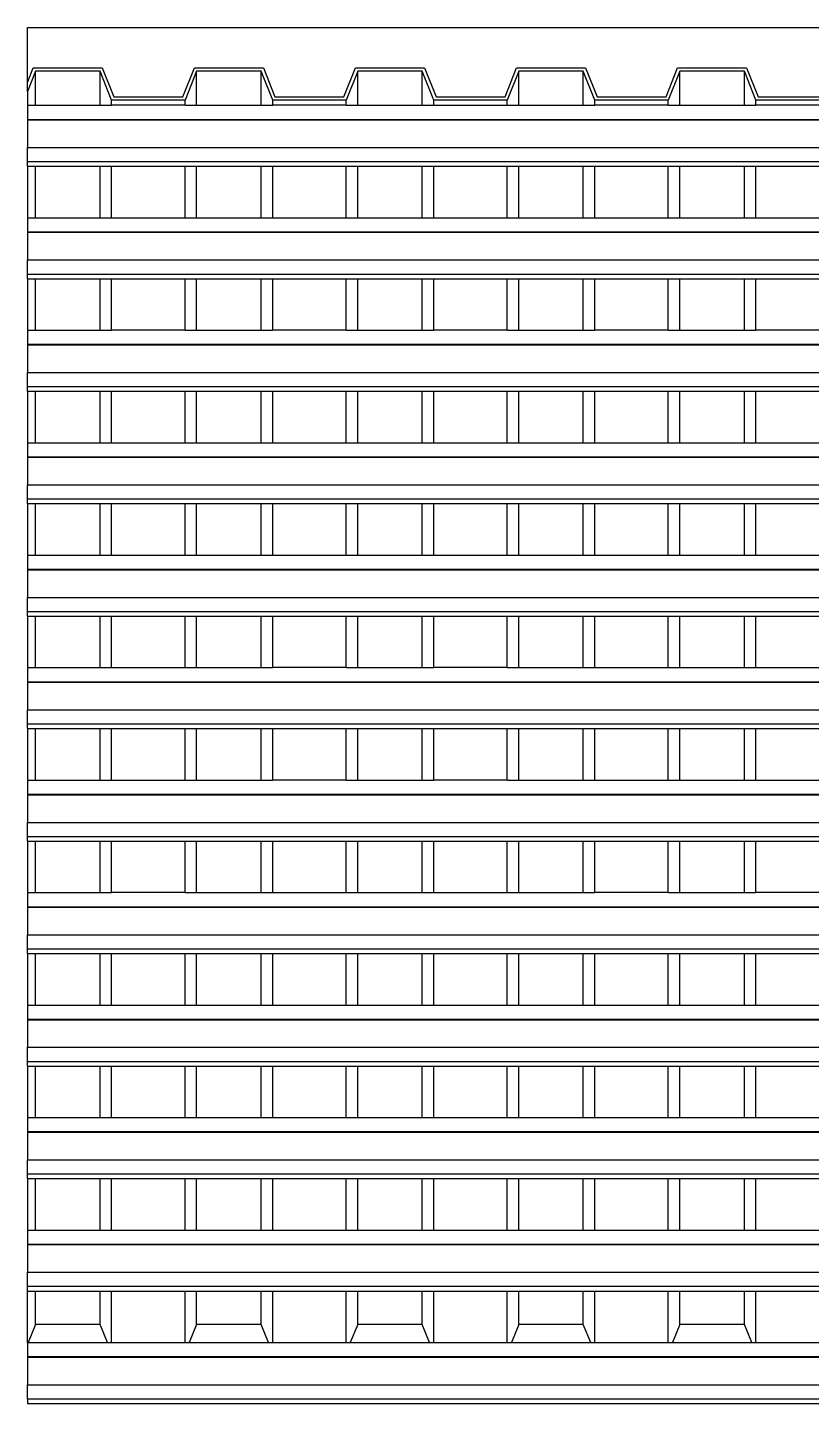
# Model space of a CAD drawing. Extents: x -34 to 34, y -12.8 to 11.9.
# Drawn here: x -29.482 to -28.107, y 9.51 to 11.923 of the extents above; entities that cross this region are included whole.
import ezdxf

# ---------------------------------------------------------------- set-up
doc = ezdxf.new("R2010")
doc.units = 0
doc.layers.get('0').update_dxf_attribs({"linetype": 'CONTINUOUS'})
doc.layers.add('SECTIONCUTEDGES', color=7, linetype='CONTINUOUS')

msp = doc.modelspace()

# ---------------------------------------------------------------- linework, layer by layer
for p, q in [((-29.4678, 11.7867), (-29.4678, 11.8463)), ((-29.3546, 11.7867), (-29.3546, 11.8463)), ((-29.1854, 11.7867), (-29.1854, 11.8463)), ((-29.0722, 11.7867), (-29.0722, 11.8463)), ((-28.903, 11.7867), (-28.903, 11.8463)), ((-28.7898, 11.7867), (-28.7898, 11.8463)), ((-28.6206, 11.7867), (-28.6206, 11.8463)), ((-28.5074, 11.7867), (-28.5074, 11.8463)), ((-28.3382, 11.7867), (-28.3382, 11.8463)), ((-28.225, 11.7867), (-28.225, 11.8463)), ((-29.4818, 11.8111), (-29.4818, 11.7867)), ((-29.4818, 11.7867), (-29.4678, 11.7867)), ((-29.4818, 11.7867), (-29.4818, 11.762)), ((-29.4678, 11.7867), (-29.3546, 11.7867)), ((-29.3546, 11.7867), (-29.3345, 11.7867)), ((-29.3345, 11.7867), (-29.3345, 11.7956)), ((-29.2056, 11.7867), (-29.3345, 11.7867)), ((-29.2056, 11.7867), (-29.2056, 11.7956)), ((-29.2056, 11.7867), (-29.1854, 11.7867)), ((-29.1854, 11.7867), (-29.0722, 11.7867)), ((-29.0722, 11.7867), (-29.052, 11.7867)), ((-29.052, 11.7867), (-29.052, 11.7956)), ((-28.9232, 11.7867), (-29.052, 11.7867)), ((-28.9232, 11.7867), (-28.9232, 11.7956)), ((-28.9232, 11.7867), (-28.903, 11.7867)), ((-28.903, 11.7867), (-28.7898, 11.7867)), ((-28.7898, 11.7867), (-28.7696, 11.7867)), ((-28.7696, 11.7867), (-28.7696, 11.7956)), ((-28.7696, 11.7867), (-28.6408, 11.7867)), ((-28.6408, 11.7867), (-28.6408, 11.7956)), ((-28.6408, 11.7867), (-28.6206, 11.7867)), ((-28.6206, 11.7867), (-28.5074, 11.7867)), ((-28.5074, 11.7867), (-28.4872, 11.7867)), ((-28.4872, 11.7867), (-28.4872, 11.7956)), ((-28.3584, 11.7867), (-28.4872, 11.7867)), ((-28.3584, 11.7867), (-28.3584, 11.7956)), ((-28.3584, 11.7867), (-28.3382, 11.7867)), ((-28.3382, 11.7867), (-28.225, 11.7867)), ((-28.225, 11.7867), (-28.2048, 11.7867)), ((-28.2048, 11.7867), (-28.2048, 11.7956)), ((-28.0759, 11.7867), (-28.2048, 11.7867)), ((-29.4818, 11.762), (-29.4818, 11.7612)), ((-29.4818, 11.762), (-11.7932, 11.762)), ((-29.4818, 11.7612), (-11.7932, 11.7612)), ((-29.4818, 11.7612), (-29.4818, 11.7127)), ((-29.4818, 11.688), (-29.4818, 11.7127)), ((-29.4818, 11.7127), (-11.7932, 11.7127)), ((-29.4818, 11.688), (-26.7872, 11.688)), ((-29.4818, 11.6798), (-29.4818, 11.688)), ((-29.4818, 11.6798), (-29.4678, 11.6798)), ((-29.4818, 11.6798), (-29.4818, 11.5894)), ((-29.4678, 11.5894), (-29.4678, 11.6798)), ((-29.4678, 11.6798), (-29.3546, 11.6798)), ((-29.3546, 11.5894), (-29.3546, 11.6798)), ((-29.3546, 11.6798), (-29.3345, 11.6798)), ((-29.3345, 11.5894), (-29.3345, 11.6798)), ((-29.3345, 11.6798), (-29.2056, 11.6798)), ((-29.2056, 11.5894), (-29.2056, 11.6798)), ((-29.2056, 11.6798), (-29.1854, 11.6798)), ((-29.1854, 11.5894), (-29.1854, 11.6798)), ((-29.1854, 11.6798), (-29.0722, 11.6798)), ((-29.0722, 11.5894), (-29.0722, 11.6798)), ((-29.0722, 11.6798), (-29.052, 11.6798)), ((-29.052, 11.5894), (-29.052, 11.6798)), ((-29.052, 11.6798), (-28.9232, 11.6798)), ((-28.9232, 11.5894), (-28.9232, 11.6798)), ((-28.9232, 11.6798), (-28.903, 11.6798)), ((-28.903, 11.5894), (-28.903, 11.6798)), ((-28.903, 11.6798), (-28.7898, 11.6798)), ((-28.7898, 11.5894), (-28.7898, 11.6798)), ((-28.7898, 11.6798), (-28.7696, 11.6798)), ((-28.7696, 11.5894), (-28.7696, 11.6798)), ((-28.7696, 11.6798), (-28.6408, 11.6798)), ((-28.6408, 11.5894), (-28.6408, 11.6798)), ((-28.6408, 11.6798), (-28.6206, 11.6798)), ((-28.6206, 11.5894), (-28.6206, 11.6798)), ((-28.6206, 11.6798), (-28.5074, 11.6798)), ((-28.5074, 11.5894), (-28.5074, 11.6798)), ((-28.5074, 11.6798), (-28.4872, 11.6798)), ((-28.4872, 11.5894), (-28.4872, 11.6798)), ((-28.4872, 11.6798), (-28.3584, 11.6798)), ((-28.3584, 11.5894), (-28.3584, 11.6798)), ((-28.3584, 11.6798), (-28.3382, 11.6798)), ((-28.3382, 11.5894), (-28.3382, 11.6798)), ((-28.3382, 11.6798), (-28.225, 11.6798)), ((-28.225, 11.5894), (-28.225, 11.6798)), ((-28.225, 11.6798), (-28.2048, 11.6798)), ((-28.2048, 11.5894), (-28.2048, 11.6798)), ((-28.2048, 11.6798), (-28.0759, 11.6798)), ((-29.4818, 11.5894), (-29.4678, 11.5894)), ((-29.4818, 11.5894), (-29.4818, 11.5647)), ((-29.4678, 11.5894), (-29.3546, 11.5894)), ((-29.3546, 11.5894), (-29.3345, 11.5894)), ((-29.3345, 11.5894), (-29.2056, 11.5894)), ((-29.2056, 11.5894), (-29.1854, 11.5894)), ((-29.1854, 11.5894), (-29.0722, 11.5894)), ((-29.0722, 11.5894), (-29.052, 11.5894)), ((-29.052, 11.5894), (-28.9232, 11.5894)), ((-28.9232, 11.5894), (-28.903, 11.5894)), ((-28.903, 11.5894), (-28.7898, 11.5894)), ((-28.7898, 11.5894), (-28.7696, 11.5894)), ((-28.7696, 11.5894), (-28.6408, 11.5894)), ((-28.6408, 11.5894), (-28.6206, 11.5894)), ((-28.6206, 11.5894), (-28.5074, 11.5894)), ((-28.5074, 11.5894), (-28.4872, 11.5894)), ((-28.4872, 11.5894), (-28.3584, 11.5894)), ((-28.3584, 11.5894), (-28.3382, 11.5894)), ((-28.3382, 11.5894), (-28.225, 11.5894)), ((-28.225, 11.5894), (-28.2048, 11.5894)), ((-28.2048, 11.5894), (-28.0759, 11.5894)), ((-29.4818, 11.5647), (-29.4818, 11.5639)), ((-29.4818, 11.5647), (-26.7872, 11.5647)), ((-29.4818, 11.5639), (-26.7872, 11.5639)), ((-29.4818, 11.5639), (-29.4818, 11.5154)), ((-29.4818, 11.4907), (-29.4818, 11.5154)), ((-29.4818, 11.5154), (-26.7872, 11.5154)), ((-29.4818, 11.4907), (-26.7872, 11.4907)), ((-29.4818, 11.4825), (-29.4818, 11.4907)), ((-29.4818, 11.4825), (-29.4678, 11.4825)), ((-29.4818, 11.4825), (-29.4818, 11.3921)), ((-29.4678, 11.3921), (-29.4678, 11.4825)), ((-29.4678, 11.4825), (-29.3546, 11.4825)), ((-29.3546, 11.3921), (-29.3546, 11.4825)), ((-29.3546, 11.4825), (-29.3345, 11.4825)), ((-29.3345, 11.3921), (-29.3345, 11.4825)), ((-29.3345, 11.4825), (-29.2056, 11.4825)), ((-29.2056, 11.3921), (-29.2056, 11.4825)), ((-29.2056, 11.4825), (-29.1854, 11.4825)), ((-29.1854, 11.3921), (-29.1854, 11.4825)), ((-29.1854, 11.4825), (-29.0722, 11.4825)), ((-29.0722, 11.3921), (-29.0722, 11.4825)), ((-29.0722, 11.4825), (-29.052, 11.4825)), ((-29.052, 11.3921), (-29.052, 11.4825)), ((-29.052, 11.4825), (-28.9232, 11.4825)), ((-28.9232, 11.3921), (-28.9232, 11.4825)), ((-28.9232, 11.4825), (-28.903, 11.4825)), ((-28.903, 11.3921), (-28.903, 11.4825)), ((-28.903, 11.4825), (-28.7898, 11.4825)), ((-28.7898, 11.3921), (-28.7898, 11.4825)), ((-28.7898, 11.4825), (-28.7696, 11.4825)), ((-28.7696, 11.3921), (-28.7696, 11.4825)), ((-28.7696, 11.4825), (-28.6408, 11.4825)), ((-28.6408, 11.3921), (-28.6408, 11.4825)), ((-28.6408, 11.4825), (-28.6206, 11.4825)), ((-28.6206, 11.3921), (-28.6206, 11.4825)), ((-28.6206, 11.4825), (-28.5074, 11.4825)), ((-28.5074, 11.3921), (-28.5074, 11.4825)), ((-28.5074, 11.4825), (-28.4872, 11.4825)), ((-28.4872, 11.3921), (-28.4872, 11.4825)), ((-28.4872, 11.4825), (-28.3584, 11.4825)), ((-28.3584, 11.3921), (-28.3584, 11.4825)), ((-28.3584, 11.4825), (-28.3382, 11.4825)), ((-28.3382, 11.3921), (-28.3382, 11.4825)), ((-28.3382, 11.4825), (-28.225, 11.4825)), ((-28.225, 11.3921), (-28.225, 11.4825)), ((-28.225, 11.4825), (-28.2048, 11.4825)), ((-28.2048, 11.3921), (-28.2048, 11.4825)), ((-28.2048, 11.4825), (-28.0759, 11.4825)), ((-29.4818, 11.3921), (-29.4678, 11.3921)), ((-29.4818, 11.3921), (-29.4818, 11.3674)), ((-29.4678, 11.3921), (-29.3546, 11.3921)), ((-29.3546, 11.3921), (-29.3345, 11.3921)), ((-29.2056, 11.3921), (-29.3345, 11.3921)), ((-29.2056, 11.3921), (-29.1854, 11.3921)), ((-29.1854, 11.3921), (-29.0722, 11.3921)), ((-29.0722, 11.3921), (-29.052, 11.3921)), ((-28.9232, 11.3921), (-29.052, 11.3921)), ((-28.9232, 11.3921), (-28.903, 11.3921)), ((-28.903, 11.3921), (-28.7898, 11.3921)), ((-28.7898, 11.3921), (-28.7696, 11.3921)), ((-28.6408, 11.3921), (-28.7696, 11.3921)), ((-28.6408, 11.3921), (-28.6206, 11.3921)), ((-28.6206, 11.3921), (-28.5074, 11.3921)), ((-28.5074, 11.3921), (-28.4872, 11.3921)), ((-28.3584, 11.3921), (-28.4872, 11.3921)), ((-28.3584, 11.3921), (-28.3382, 11.3921)), ((-28.3382, 11.3921), (-28.225, 11.3921)), ((-28.225, 11.3921), (-28.2048, 11.3921)), ((-28.0759, 11.3921), (-28.2048, 11.3921)), ((-29.4818, 11.3674), (-29.4818, 11.3666)), ((-29.4818, 11.3674), (-26.7872, 11.3674)), ((-29.4818, 11.3666), (-26.7872, 11.3666)), ((-29.4818, 11.3666), (-29.4818, 11.3181)), ((-29.4818, 11.2935), (-29.4818, 11.3181)), ((-29.4818, 11.3181), (-26.7872, 11.3181)), ((-29.4818, 11.2935), (-26.7872, 11.2935)), ((-29.4818, 11.2852), (-29.4818, 11.2935)), ((-29.4818, 11.2852), (-29.4678, 11.2852)), ((-29.4818, 11.2852), (-29.4818, 11.1948)), ((-29.4678, 11.1948), (-29.4678, 11.2852)), ((-29.4678, 11.2852), (-29.3546, 11.2852)), ((-29.3546, 11.1948), (-29.3546, 11.2852)), ((-29.3546, 11.2852), (-29.3345, 11.2852)), ((-29.3345, 11.1948), (-29.3345, 11.2852)), ((-29.3345, 11.2852), (-29.2056, 11.2852)), ((-29.2056, 11.1948), (-29.2056, 11.2852)), ((-29.2056, 11.2852), (-29.1854, 11.2852)), ((-29.1854, 11.1948), (-29.1854, 11.2852)), ((-29.1854, 11.2852), (-29.0722, 11.2852)), ((-29.0722, 11.1948), (-29.0722, 11.2852)), ((-29.0722, 11.2852), (-29.052, 11.2852)), ((-29.052, 11.1948), (-29.052, 11.2852)), ((-29.052, 11.2852), (-28.9232, 11.2852)), ((-28.9232, 11.1948), (-28.9232, 11.2852)), ((-28.9232, 11.2852), (-28.903, 11.2852)), ((-28.903, 11.1948), (-28.903, 11.2852)), ((-28.903, 11.2852), (-28.7898, 11.2852)), ((-28.7898, 11.1948), (-28.7898, 11.2852)), ((-28.7898, 11.2852), (-28.7696, 11.2852)), ((-28.7696, 11.1948), (-28.7696, 11.2852)), ((-28.7696, 11.2852), (-28.6408, 11.2852)), ((-28.6408, 11.1948), (-28.6408, 11.2852)), ((-28.6408, 11.2852), (-28.6206, 11.2852)), ((-28.6206, 11.1948), (-28.6206, 11.2852)), ((-28.6206, 11.2852), (-28.5074, 11.2852)), ((-28.5074, 11.1948), (-28.5074, 11.2852)), ((-28.5074, 11.2852), (-28.4872, 11.2852)), ((-28.4872, 11.1948), (-28.4872, 11.2852)), ((-28.4872, 11.2852), (-28.3584, 11.2852)), ((-28.3584, 11.1948), (-28.3584, 11.2852)), ((-28.3584, 11.2852), (-28.3382, 11.2852)), ((-28.3382, 11.1948), (-28.3382, 11.2852)), ((-28.3382, 11.2852), (-28.225, 11.2852)), ((-28.225, 11.1948), (-28.225, 11.2852)), ((-28.225, 11.2852), (-28.2048, 11.2852)), ((-28.2048, 11.1948), (-28.2048, 11.2852)), ((-28.2048, 11.2852), (-28.0759, 11.2852)), ((-29.4818, 11.1948), (-29.4678, 11.1948)), ((-29.4818, 11.1948), (-29.4818, 11.1702)), ((-29.4678, 11.1948), (-29.3546, 11.1948)), ((-29.3546, 11.1948), (-29.3345, 11.1948)), ((-29.3345, 11.1948), (-29.2056, 11.1948)), ((-29.2056, 11.1948), (-29.1854, 11.1948)), ((-29.1854, 11.1948), (-29.0722, 11.1948)), ((-29.0722, 11.1948), (-29.052, 11.1948)), ((-29.052, 11.1948), (-28.9232, 11.1948)), ((-28.9232, 11.1948), (-28.903, 11.1948)), ((-28.903, 11.1948), (-28.7898, 11.1948)), ((-28.7898, 11.1948), (-28.7696, 11.1948)), ((-28.7696, 11.1948), (-28.6408, 11.1948)), ((-28.6408, 11.1948), (-28.6206, 11.1948)), ((-28.6206, 11.1948), (-28.5074, 11.1948)), ((-28.5074, 11.1948), (-28.4872, 11.1948)), ((-28.4872, 11.1948), (-28.3584, 11.1948)), ((-28.3584, 11.1948), (-28.3382, 11.1948)), ((-28.3382, 11.1948), (-28.225, 11.1948)), ((-28.225, 11.1948), (-28.2048, 11.1948)), ((-28.2048, 11.1948), (-28.0759, 11.1948)), ((-29.4818, 11.1702), (-29.4818, 11.1693)), ((-29.4818, 11.1702), (-26.7872, 11.1702)), ((-29.4818, 11.1693), (-26.7872, 11.1693)), ((-29.4818, 11.1693), (-29.4818, 11.1208)), ((-29.4818, 11.0962), (-29.4818, 11.1208)), ((-29.4818, 11.1208), (-26.7872, 11.1208)), ((-29.4818, 11.0962), (-26.7872, 11.0962)), ((-29.4818, 11.088), (-29.4818, 11.0962)), ((-29.4818, 11.088), (-29.4678, 11.088)), ((-29.4818, 11.088), (-29.4818, 10.9975)), ((-29.4678, 10.9975), (-29.4678, 11.088)), ((-29.4678, 11.088), (-29.3546, 11.088)), ((-29.3546, 10.9975), (-29.3546, 11.088)), ((-29.3546, 11.088), (-29.3345, 11.088)), ((-29.3345, 10.9975), (-29.3345, 11.088)), ((-29.3345, 11.088), (-29.2056, 11.088)), ((-29.2056, 10.9975), (-29.2056, 11.088)), ((-29.2056, 11.088), (-29.1854, 11.088)), ((-29.1854, 10.9975), (-29.1854, 11.088)), ((-29.1854, 11.088), (-29.0722, 11.088)), ((-29.0722, 10.9975), (-29.0722, 11.088)), ((-29.0722, 11.088), (-29.052, 11.088)), ((-29.052, 10.9975), (-29.052, 11.088)), ((-29.052, 11.088), (-28.9232, 11.088)), ((-28.9232, 10.9975), (-28.9232, 11.088)), ((-28.9232, 11.088), (-28.903, 11.088)), ((-28.903, 10.9975), (-28.903, 11.088)), ((-28.903, 11.088), (-28.7898, 11.088)), ((-28.7898, 10.9975), (-28.7898, 11.088)), ((-28.7898, 11.088), (-28.7696, 11.088)), ((-28.7696, 10.9975), (-28.7696, 11.088)), ((-28.7696, 11.088), (-28.6408, 11.088)), ((-28.6408, 10.9975), (-28.6408, 11.088)), ((-28.6408, 11.088), (-28.6206, 11.088)), ((-28.6206, 10.9975), (-28.6206, 11.088)), ((-28.6206, 11.088), (-28.5074, 11.088)), ((-28.5074, 10.9975), (-28.5074, 11.088)), ((-28.5074, 11.088), (-28.4872, 11.088)), ((-28.4872, 10.9975), (-28.4872, 11.088)), ((-28.4872, 11.088), (-28.3584, 11.088)), ((-28.3584, 10.9975), (-28.3584, 11.088)), ((-28.3584, 11.088), (-28.3382, 11.088)), ((-28.3382, 10.9975), (-28.3382, 11.088)), ((-28.3382, 11.088), (-28.225, 11.088)), ((-28.225, 10.9975), (-28.225, 11.088)), ((-28.225, 11.088), (-28.2048, 11.088)), ((-28.2048, 10.9975), (-28.2048, 11.088)), ((-28.2048, 11.088), (-28.0759, 11.088)), ((-29.4818, 10.9975), (-29.4678, 10.9975)), ((-29.4818, 10.9975), (-29.4818, 10.9729)), ((-29.4678, 10.9975), (-29.3546, 10.9975)), ((-29.3546, 10.9975), (-29.3345, 10.9975)), ((-29.3345, 10.9975), (-29.2056, 10.9975)), ((-29.2056, 10.9975), (-29.1854, 10.9975)), ((-29.1854, 10.9975), (-29.0722, 10.9975)), ((-29.0722, 10.9975), (-29.052, 10.9975)), ((-29.052, 10.9975), (-28.9232, 10.9975)), ((-28.9232, 10.9975), (-28.903, 10.9975)), ((-28.903, 10.9975), (-28.7898, 10.9975)), ((-28.7898, 10.9975), (-28.7696, 10.9975)), ((-28.7696, 10.9975), (-28.6408, 10.9975)), ((-28.6408, 10.9975), (-28.6206, 10.9975)), ((-28.6206, 10.9975), (-28.5074, 10.9975)), ((-28.5074, 10.9975), (-28.4872, 10.9975)), ((-28.4872, 10.9975), (-28.3584, 10.9975)), ((-28.3584, 10.9975), (-28.3382, 10.9975)), ((-28.3382, 10.9975), (-28.225, 10.9975)), ((-28.225, 10.9975), (-28.2048, 10.9975)), ((-28.2048, 10.9975), (-28.0759, 10.9975)), ((-29.4818, 10.9729), (-29.4818, 10.9721)), ((-29.4818, 10.9729), (-26.7872, 10.9729)), ((-29.4818, 10.9721), (-26.7872, 10.9721)), ((-29.4818, 10.9721), (-29.4818, 10.9236)), ((-29.4818, 10.8989), (-29.4818, 10.9236)), ((-29.4818, 10.9236), (-26.7872, 10.9236)), ((-29.4818, 10.8989), (-26.7872, 10.8989)), ((-29.4818, 10.8907), (-29.4818, 10.8989)), ((-29.4818, 10.8907), (-29.4678, 10.8907)), ((-29.4818, 10.8907), (-29.4818, 10.8003)), ((-29.4678, 10.8003), (-29.4678, 10.8907)), ((-29.4678, 10.8907), (-29.3546, 10.8907)), ((-29.3546, 10.8003), (-29.3546, 10.8907)), ((-29.3546, 10.8907), (-29.3345, 10.8907)), ((-29.3345, 10.8003), (-29.3345, 10.8907)), ((-29.3345, 10.8907), (-29.2056, 10.8907)), ((-29.2056, 10.8003), (-29.2056, 10.8907)), ((-29.2056, 10.8907), (-29.1854, 10.8907)), ((-29.1854, 10.8003), (-29.1854, 10.8907)), ((-29.1854, 10.8907), (-29.0722, 10.8907)), ((-29.0722, 10.8003), (-29.0722, 10.8907)), ((-29.0722, 10.8907), (-29.052, 10.8907)), ((-29.052, 10.8003), (-29.052, 10.8907)), ((-29.052, 10.8907), (-28.9232, 10.8907)), ((-28.9232, 10.8003), (-28.9232, 10.8907)), ((-28.9232, 10.8907), (-28.903, 10.8907)), ((-28.903, 10.8003), (-28.903, 10.8907)), ((-28.903, 10.8907), (-28.7898, 10.8907)), ((-28.7898, 10.8003), (-28.7898, 10.8907)), ((-28.7898, 10.8907), (-28.7696, 10.8907)), ((-28.7696, 10.8003), (-28.7696, 10.8907)), ((-28.7696, 10.8907), (-28.6408, 10.8907)), ((-28.6408, 10.8003), (-28.6408, 10.8907)), ((-28.6408, 10.8907), (-28.6206, 10.8907)), ((-28.6206, 10.8003), (-28.6206, 10.8907)), ((-28.6206, 10.8907), (-28.5074, 10.8907)), ((-28.5074, 10.8003), (-28.5074, 10.8907)), ((-28.5074, 10.8907), (-28.4872, 10.8907)), ((-28.4872, 10.8003), (-28.4872, 10.8907)), ((-28.4872, 10.8907), (-28.3584, 10.8907)), ((-28.3584, 10.8003), (-28.3584, 10.8907)), ((-28.3584, 10.8907), (-28.3382, 10.8907)), ((-28.3382, 10.8003), (-28.3382, 10.8907)), ((-28.3382, 10.8907), (-28.225, 10.8907)), ((-28.225, 10.8003), (-28.225, 10.8907)), ((-28.225, 10.8907), (-28.2048, 10.8907)), ((-28.2048, 10.8003), (-28.2048, 10.8907)), ((-28.2048, 10.8907), (-28.0759, 10.8907)), ((-29.4818, 10.8003), (-29.4678, 10.8003)), ((-29.4818, 10.8003), (-29.4818, 10.7756)), ((-29.4678, 10.8003), (-29.3546, 10.8003)), ((-29.3546, 10.8003), (-29.3345, 10.8003)), ((-29.3345, 10.8003), (-29.2056, 10.8003)), ((-29.2056, 10.8003), (-29.1854, 10.8003)), ((-29.1854, 10.8003), (-29.0722, 10.8003)), ((-29.0722, 10.8003), (-29.052, 10.8003)), ((-28.9232, 10.8003), (-29.052, 10.8003)), ((-28.9232, 10.8003), (-28.903, 10.8003)), ((-28.903, 10.8003), (-28.7898, 10.8003)), ((-28.7898, 10.8003), (-28.7696, 10.8003)), ((-28.6408, 10.8003), (-28.7696, 10.8003)), ((-28.6408, 10.8003), (-28.6206, 10.8003)), ((-28.6206, 10.8003), (-28.5074, 10.8003)), ((-28.5074, 10.8003), (-28.4872, 10.8003)), ((-28.4872, 10.8003), (-28.3584, 10.8003)), ((-28.3584, 10.8003), (-28.3382, 10.8003)), ((-28.3382, 10.8003), (-28.225, 10.8003)), ((-28.225, 10.8003), (-28.2048, 10.8003)), ((-28.2048, 10.8003), (-28.0759, 10.8003)), ((-29.4818, 10.7756), (-29.4818, 10.7748)), ((-29.4818, 10.7756), (-26.7872, 10.7756)), ((-29.4818, 10.7748), (-26.7872, 10.7748)), ((-29.4818, 10.7748), (-29.4818, 10.7263)), ((-29.4818, 10.7016), (-29.4818, 10.7263)), ((-29.4818, 10.7263), (-26.7872, 10.7263)), ((-29.4818, 10.7016), (-26.7872, 10.7016)), ((-29.4818, 10.6934), (-29.4818, 10.7016)), ((-29.4818, 10.6934), (-29.4678, 10.6934)), ((-29.4818, 10.6934), (-29.4818, 10.603)), ((-29.4678, 10.603), (-29.4678, 10.6934)), ((-29.4678, 10.6934), (-29.3546, 10.6934)), ((-29.3546, 10.603), (-29.3546, 10.6934)), ((-29.3546, 10.6934), (-29.3345, 10.6934)), ((-29.3345, 10.603), (-29.3345, 10.6934)), ((-29.3345, 10.6934), (-29.2056, 10.6934)), ((-29.2056, 10.603), (-29.2056, 10.6934)), ((-29.2056, 10.6934), (-29.1854, 10.6934)), ((-29.1854, 10.603), (-29.1854, 10.6934)), ((-29.1854, 10.6934), (-29.0722, 10.6934)), ((-29.0722, 10.603), (-29.0722, 10.6934)), ((-29.0722, 10.6934), (-29.052, 10.6934)), ((-29.052, 10.603), (-29.052, 10.6934)), ((-29.052, 10.6934), (-28.9232, 10.6934)), ((-28.9232, 10.603), (-28.9232, 10.6934)), ((-28.9232, 10.6934), (-28.903, 10.6934)), ((-28.903, 10.603), (-28.903, 10.6934)), ((-28.903, 10.6934), (-28.7898, 10.6934)), ((-28.7898, 10.603), (-28.7898, 10.6934)), ((-28.7898, 10.6934), (-28.7696, 10.6934)), ((-28.7696, 10.603), (-28.7696, 10.6934)), ((-28.7696, 10.6934), (-28.6408, 10.6934)), ((-28.6408, 10.603), (-28.6408, 10.6934)), ((-28.6408, 10.6934), (-28.6206, 10.6934)), ((-28.6206, 10.603), (-28.6206, 10.6934)), ((-28.6206, 10.6934), (-28.5074, 10.6934)), ((-28.5074, 10.603), (-28.5074, 10.6934)), ((-28.5074, 10.6934), (-28.4872, 10.6934)), ((-28.4872, 10.603), (-28.4872, 10.6934)), ((-28.4872, 10.6934), (-28.3584, 10.6934)), ((-28.3584, 10.603), (-28.3584, 10.6934)), ((-28.3584, 10.6934), (-28.3382, 10.6934)), ((-28.3382, 10.603), (-28.3382, 10.6934)), ((-28.3382, 10.6934), (-28.225, 10.6934)), ((-28.225, 10.603), (-28.225, 10.6934)), ((-28.225, 10.6934), (-28.2048, 10.6934)), ((-28.2048, 10.603), (-28.2048, 10.6934)), ((-28.2048, 10.6934), (-28.0759, 10.6934)), ((-29.4818, 10.603), (-29.4678, 10.603)), ((-29.4818, 10.603), (-29.4818, 10.5783)), ((-29.4678, 10.603), (-29.3546, 10.603)), ((-29.3546, 10.603), (-29.3345, 10.603)), ((-29.3345, 10.603), (-29.2056, 10.603)), ((-29.2056, 10.603), (-29.1854, 10.603)), ((-29.1854, 10.603), (-29.0722, 10.603)), ((-29.0722, 10.603), (-29.052, 10.603)), ((-28.9232, 10.603), (-29.052, 10.603)), ((-28.9232, 10.603), (-28.903, 10.603)), ((-28.903, 10.603), (-28.7898, 10.603)), ((-28.7898, 10.603), (-28.7696, 10.603)), ((-28.6408, 10.603), (-28.7696, 10.603)), ((-28.6408, 10.603), (-28.6206, 10.603)), ((-28.6206, 10.603), (-28.5074, 10.603)), ((-28.5074, 10.603), (-28.4872, 10.603)), ((-28.4872, 10.603), (-28.3584, 10.603)), ((-28.3584, 10.603), (-28.3382, 10.603)), ((-28.3382, 10.603), (-28.225, 10.603)), ((-28.225, 10.603), (-28.2048, 10.603)), ((-28.2048, 10.603), (-28.0759, 10.603)), ((-29.4818, 10.5783), (-29.4818, 10.5775)), ((-29.4818, 10.5783), (-26.7872, 10.5783)), ((-29.4818, 10.5775), (-26.7872, 10.5775)), ((-29.4818, 10.5775), (-29.4818, 10.529)), ((-29.4818, 10.5043), (-29.4818, 10.529)), ((-29.4818, 10.529), (-26.7872, 10.529)), ((-29.4818, 10.5043), (-26.7872, 10.5043)), ((-29.4818, 10.4961), (-29.4818, 10.5043)), ((-29.4818, 10.4961), (-29.4678, 10.4961)), ((-29.4818, 10.4961), (-29.4818, 10.4057)), ((-29.4678, 10.4057), (-29.4678, 10.4961)), ((-29.4678, 10.4961), (-29.3546, 10.4961)), ((-29.3546, 10.4057), (-29.3546, 10.4961)), ((-29.3546, 10.4961), (-29.3345, 10.4961)), ((-29.3345, 10.4057), (-29.3345, 10.4961)), ((-29.3345, 10.4961), (-29.2056, 10.4961)), ((-29.2056, 10.4057), (-29.2056, 10.4961)), ((-29.2056, 10.4961), (-29.1854, 10.4961)), ((-29.1854, 10.4057), (-29.1854, 10.4961)), ((-29.1854, 10.4961), (-29.0722, 10.4961)), ((-29.0722, 10.4057), (-29.0722, 10.4961)), ((-29.0722, 10.4961), (-29.052, 10.4961)), ((-29.052, 10.4057), (-29.052, 10.4961)), ((-29.052, 10.4961), (-28.9232, 10.4961)), ((-28.9232, 10.4057), (-28.9232, 10.4961)), ((-28.9232, 10.4961), (-28.903, 10.4961)), ((-28.903, 10.4057), (-28.903, 10.4961)), ((-28.903, 10.4961), (-28.7898, 10.4961)), ((-28.7898, 10.4057), (-28.7898, 10.4961)), ((-28.7898, 10.4961), (-28.7696, 10.4961)), ((-28.7696, 10.4057), (-28.7696, 10.4961)), ((-28.7696, 10.4961), (-28.6408, 10.4961)), ((-28.6408, 10.4057), (-28.6408, 10.4961)), ((-28.6408, 10.4961), (-28.6206, 10.4961)), ((-28.6206, 10.4057), (-28.6206, 10.4961)), ((-28.6206, 10.4961), (-28.5074, 10.4961)), ((-28.5074, 10.4057), (-28.5074, 10.4961)), ((-28.5074, 10.4961), (-28.4872, 10.4961)), ((-28.4872, 10.4057), (-28.4872, 10.4961)), ((-28.4872, 10.4961), (-28.3584, 10.4961)), ((-28.3584, 10.4057), (-28.3584, 10.4961)), ((-28.3584, 10.4961), (-28.3382, 10.4961)), ((-28.3382, 10.4057), (-28.3382, 10.4961)), ((-28.3382, 10.4961), (-28.225, 10.4961)), ((-28.225, 10.4057), (-28.225, 10.4961)), ((-28.225, 10.4961), (-28.2048, 10.4961)), ((-28.2048, 10.4057), (-28.2048, 10.4961)), ((-28.2048, 10.4961), (-28.0759, 10.4961)), ((-29.4818, 10.4057), (-29.4678, 10.4057)), ((-29.4818, 10.4057), (-29.4818, 10.381)), ((-29.4678, 10.4057), (-29.3546, 10.4057)), ((-29.3546, 10.4057), (-29.3345, 10.4057)), ((-29.2056, 10.4057), (-29.3345, 10.4057)), ((-29.2056, 10.4057), (-29.1854, 10.4057)), ((-29.1854, 10.4057), (-29.0722, 10.4057)), ((-29.0722, 10.4057), (-29.052, 10.4057)), ((-29.052, 10.4057), (-28.9232, 10.4057)), ((-28.9232, 10.4057), (-28.903, 10.4057)), ((-28.903, 10.4057), (-28.7898, 10.4057)), ((-28.7898, 10.4057), (-28.7696, 10.4057)), ((-28.7696, 10.4057), (-28.6408, 10.4057)), ((-28.6408, 10.4057), (-28.6206, 10.4057)), ((-28.6206, 10.4057), (-28.5074, 10.4057)), ((-28.5074, 10.4057), (-28.4872, 10.4057)), ((-28.3584, 10.4057), (-28.4872, 10.4057)), ((-28.3584, 10.4057), (-28.3382, 10.4057)), ((-28.3382, 10.4057), (-28.225, 10.4057)), ((-28.225, 10.4057), (-28.2048, 10.4057)), ((-28.0759, 10.4057), (-28.2048, 10.4057)), ((-29.4818, 10.381), (-29.4818, 10.3802)), ((-29.4818, 10.381), (-26.7872, 10.381)), ((-29.4818, 10.3802), (-26.7872, 10.3802)), ((-29.4818, 10.3802), (-29.4818, 10.3317)), ((-29.4818, 10.3071), (-29.4818, 10.3317)), ((-29.4818, 10.3317), (-26.7872, 10.3317)), ((-29.4818, 10.3071), (-26.7872, 10.3071)), ((-29.4818, 10.2988), (-29.4818, 10.3071)), ((-29.4818, 10.2988), (-29.4818, 10.2084)), ((-29.4818, 10.2988), (-29.4678, 10.2988)), ((-29.4678, 10.2084), (-29.4678, 10.2988)), ((-29.4678, 10.2988), (-29.3546, 10.2988)), ((-29.3546, 10.2084), (-29.3546, 10.2988)), ((-29.3546, 10.2988), (-29.3345, 10.2988)), ((-29.3345, 10.2084), (-29.3345, 10.2988)), ((-29.3345, 10.2988), (-29.2056, 10.2988)), ((-29.2056, 10.2084), (-29.2056, 10.2988)), ((-29.2056, 10.2988), (-29.1854, 10.2988)), ((-29.1854, 10.2084), (-29.1854, 10.2988)), ((-29.1854, 10.2988), (-29.0722, 10.2988)), ((-29.0722, 10.2084), (-29.0722, 10.2988)), ((-29.0722, 10.2988), (-29.052, 10.2988)), ((-29.052, 10.2084), (-29.052, 10.2988)), ((-29.052, 10.2988), (-28.9232, 10.2988)), ((-28.9232, 10.2084), (-28.9232, 10.2988)), ((-28.9232, 10.2988), (-28.903, 10.2988)), ((-28.903, 10.2084), (-28.903, 10.2988)), ((-28.903, 10.2988), (-28.7898, 10.2988)), ((-28.7898, 10.2084), (-28.7898, 10.2988)), ((-28.7898, 10.2988), (-28.7696, 10.2988)), ((-28.7696, 10.2084), (-28.7696, 10.2988)), ((-28.7696, 10.2988), (-28.6408, 10.2988)), ((-28.6408, 10.2084), (-28.6408, 10.2988)), ((-28.6408, 10.2988), (-28.6206, 10.2988)), ((-28.6206, 10.2084), (-28.6206, 10.2988)), ((-28.6206, 10.2988), (-28.5074, 10.2988)), ((-28.5074, 10.2084), (-28.5074, 10.2988)), ((-28.5074, 10.2988), (-28.4872, 10.2988)), ((-28.4872, 10.2084), (-28.4872, 10.2988)), ((-28.4872, 10.2988), (-28.3584, 10.2988)), ((-28.3584, 10.2084), (-28.3584, 10.2988)), ((-28.3584, 10.2988), (-28.3382, 10.2988)), ((-28.3382, 10.2084), (-28.3382, 10.2988)), ((-28.3382, 10.2988), (-28.225, 10.2988)), ((-28.225, 10.2084), (-28.225, 10.2988)), ((-28.225, 10.2988), (-28.2048, 10.2988)), ((-28.2048, 10.2084), (-28.2048, 10.2988)), ((-28.2048, 10.2988), (-28.0759, 10.2988)), ((-29.4818, 10.2084), (-29.4678, 10.2084)), ((-29.4818, 10.2084), (-29.4818, 10.1838)), ((-29.4678, 10.2084), (-29.3546, 10.2084)), ((-29.3546, 10.2084), (-29.3345, 10.2084)), ((-29.3345, 10.2084), (-29.2056, 10.2084)), ((-29.2056, 10.2084), (-29.1854, 10.2084)), ((-29.1854, 10.2084), (-29.0722, 10.2084)), ((-29.0722, 10.2084), (-29.052, 10.2084)), ((-29.052, 10.2084), (-28.9232, 10.2084)), ((-28.9232, 10.2084), (-28.903, 10.2084)), ((-28.903, 10.2084), (-28.7898, 10.2084)), ((-28.7898, 10.2084), (-28.7696, 10.2084)), ((-28.7696, 10.2084), (-28.6408, 10.2084)), ((-28.6408, 10.2084), (-28.6206, 10.2084)), ((-28.6206, 10.2084), (-28.5074, 10.2084)), ((-28.5074, 10.2084), (-28.4872, 10.2084)), ((-28.4872, 10.2084), (-28.3584, 10.2084)), ((-28.3584, 10.2084), (-28.3382, 10.2084)), ((-28.3382, 10.2084), (-28.225, 10.2084)), ((-28.225, 10.2084), (-28.2048, 10.2084)), ((-28.2048, 10.2084), (-28.0759, 10.2084)), ((-29.4818, 10.1838), (-29.4818, 10.1829)), ((-29.4818, 10.1838), (-26.7872, 10.1838)), ((-29.4818, 10.1829), (-26.7872, 10.1829)), ((-29.4818, 10.1829), (-29.4818, 10.1344)), ((-29.4818, 10.1098), (-29.4818, 10.1344)), ((-29.4818, 10.1344), (-26.7872, 10.1344)), ((-29.4818, 10.1098), (-26.7872, 10.1098)), ((-29.4818, 10.1016), (-29.4818, 10.1098)), ((-29.4818, 10.1016), (-29.4678, 10.1016)), ((-29.4818, 10.1016), (-29.4818, 10.0112)), ((-29.4678, 10.0112), (-29.4678, 10.1016)), ((-29.4678, 10.1016), (-29.3546, 10.1016)), ((-29.3546, 10.0112), (-29.3546, 10.1016)), ((-29.3546, 10.1016), (-29.3345, 10.1016)), ((-29.3345, 10.0112), (-29.3345, 10.1016)), ((-29.3345, 10.1016), (-29.2056, 10.1016)), ((-29.2056, 10.0112), (-29.2056, 10.1016)), ((-29.2056, 10.1016), (-29.1854, 10.1016)), ((-29.1854, 10.0112), (-29.1854, 10.1016)), ((-29.1854, 10.1016), (-29.0722, 10.1016)), ((-29.0722, 10.0112), (-29.0722, 10.1016)), ((-29.0722, 10.1016), (-29.052, 10.1016)), ((-29.052, 10.0112), (-29.052, 10.1016)), ((-29.052, 10.1016), (-28.9232, 10.1016)), ((-28.9232, 10.0112), (-28.9232, 10.1016)), ((-28.9232, 10.1016), (-28.903, 10.1016)), ((-28.903, 10.0112), (-28.903, 10.1016)), ((-28.903, 10.1016), (-28.7898, 10.1016)), ((-28.7898, 10.0112), (-28.7898, 10.1016)), ((-28.7898, 10.1016), (-28.7696, 10.1016)), ((-28.7696, 10.0112), (-28.7696, 10.1016)), ((-28.7696, 10.1016), (-28.6408, 10.1016)), ((-28.6408, 10.0112), (-28.6408, 10.1016)), ((-28.6408, 10.1016), (-28.6206, 10.1016)), ((-28.6206, 10.0112), (-28.6206, 10.1016)), ((-28.6206, 10.1016), (-28.5074, 10.1016)), ((-28.5074, 10.0112), (-28.5074, 10.1016)), ((-28.5074, 10.1016), (-28.4872, 10.1016)), ((-28.4872, 10.0112), (-28.4872, 10.1016)), ((-28.4872, 10.1016), (-28.3584, 10.1016)), ((-28.3584, 10.0112), (-28.3584, 10.1016)), ((-28.3584, 10.1016), (-28.3382, 10.1016)), ((-28.3382, 10.0112), (-28.3382, 10.1016)), ((-28.3382, 10.1016), (-28.225, 10.1016)), ((-28.225, 10.0112), (-28.225, 10.1016)), ((-28.225, 10.1016), (-28.2048, 10.1016)), ((-28.2048, 10.0112), (-28.2048, 10.1016)), ((-28.2048, 10.1016), (-28.0759, 10.1016)), ((-29.4818, 10.0112), (-29.4678, 10.0112)), ((-29.4818, 10.0112), (-29.4818, 9.9865)), ((-29.4678, 10.0112), (-29.3546, 10.0112)), ((-29.3546, 10.0112), (-29.3345, 10.0112)), ((-29.3345, 10.0112), (-29.2056, 10.0112)), ((-29.2056, 10.0112), (-29.1854, 10.0112)), ((-29.1854, 10.0112), (-29.0722, 10.0112)), ((-29.0722, 10.0112), (-29.052, 10.0112)), ((-29.052, 10.0112), (-28.9232, 10.0112)), ((-28.9232, 10.0112), (-28.903, 10.0112)), ((-28.903, 10.0112), (-28.7898, 10.0112)), ((-28.7898, 10.0112), (-28.7696, 10.0112)), ((-28.7696, 10.0112), (-28.6408, 10.0112)), ((-28.6408, 10.0112), (-28.6206, 10.0112)), ((-28.6206, 10.0112), (-28.5074, 10.0112)), ((-28.5074, 10.0112), (-28.4872, 10.0112)), ((-28.4872, 10.0112), (-28.3584, 10.0112)), ((-28.3584, 10.0112), (-28.3382, 10.0112)), ((-28.3382, 10.0112), (-28.225, 10.0112)), ((-28.225, 10.0112), (-28.2048, 10.0112)), ((-28.2048, 10.0112), (-28.0759, 10.0112)), ((-29.4818, 9.9865), (-29.4818, 9.9857)), ((-29.4818, 9.9865), (-26.7872, 9.9865)), ((-29.4818, 9.9857), (-26.7872, 9.9857)), ((-29.4818, 9.9857), (-29.4818, 9.9372)), ((-29.4818, 9.9125), (-29.4818, 9.9372)), ((-29.4818, 9.9372), (-26.7872, 9.9372)), ((-29.4818, 9.9125), (-26.7872, 9.9125)), ((-29.4818, 9.9043), (-29.4818, 9.9125)), ((-29.4818, 9.9043), (-29.4678, 9.9043)), ((-29.4818, 9.9043), (-29.4818, 9.8139)), ((-29.4678, 9.8139), (-29.4678, 9.9043)), ((-29.4678, 9.9043), (-29.3546, 9.9043)), ((-29.3546, 9.8139), (-29.3546, 9.9043)), ((-29.3546, 9.9043), (-29.3345, 9.9043)), ((-29.3345, 9.8139), (-29.3345, 9.9043)), ((-29.3345, 9.9043), (-29.2056, 9.9043)), ((-29.2056, 9.8139), (-29.2056, 9.9043)), ((-29.2056, 9.9043), (-29.1854, 9.9043)), ((-29.1854, 9.8139), (-29.1854, 9.9043)), ((-29.1854, 9.9043), (-29.0722, 9.9043)), ((-29.0722, 9.8139), (-29.0722, 9.9043)), ((-29.0722, 9.9043), (-29.052, 9.9043)), ((-29.052, 9.8139), (-29.052, 9.9043)), ((-29.052, 9.9043), (-28.9232, 9.9043)), ((-28.9232, 9.8139), (-28.9232, 9.9043)), ((-28.9232, 9.9043), (-28.903, 9.9043)), ((-28.903, 9.8139), (-28.903, 9.9043)), ((-28.903, 9.9043), (-28.7898, 9.9043)), ((-28.7898, 9.8139), (-28.7898, 9.9043)), ((-28.7898, 9.9043), (-28.7696, 9.9043)), ((-28.7696, 9.8139), (-28.7696, 9.9043)), ((-28.7696, 9.9043), (-28.6408, 9.9043)), ((-28.6408, 9.8139), (-28.6408, 9.9043)), ((-28.6408, 9.9043), (-28.6206, 9.9043)), ((-28.6206, 9.8139), (-28.6206, 9.9043)), ((-28.6206, 9.9043), (-28.5074, 9.9043)), ((-28.5074, 9.8139), (-28.5074, 9.9043)), ((-28.5074, 9.9043), (-28.4872, 9.9043)), ((-28.4872, 9.8139), (-28.4872, 9.9043)), ((-28.4872, 9.9043), (-28.3584, 9.9043)), ((-28.3584, 9.8139), (-28.3584, 9.9043)), ((-28.3584, 9.9043), (-28.3382, 9.9043)), ((-28.3382, 9.8139), (-28.3382, 9.9043)), ((-28.3382, 9.9043), (-28.225, 9.9043)), ((-28.225, 9.8139), (-28.225, 9.9043)), ((-28.225, 9.9043), (-28.2048, 9.9043)), ((-28.2048, 9.8139), (-28.2048, 9.9043)), ((-28.2048, 9.9043), (-28.0759, 9.9043)), ((-29.4818, 9.8139), (-29.4678, 9.8139)), ((-29.4818, 9.8139), (-29.4818, 9.7892)), ((-29.4678, 9.8139), (-29.3546, 9.8139)), ((-29.3546, 9.8139), (-29.3345, 9.8139)), ((-29.3345, 9.8139), (-29.2056, 9.8139)), ((-29.2056, 9.8139), (-29.1854, 9.8139)), ((-29.1854, 9.8139), (-29.0722, 9.8139)), ((-29.0722, 9.8139), (-29.052, 9.8139)), ((-29.052, 9.8139), (-28.9232, 9.8139)), ((-28.9232, 9.8139), (-28.903, 9.8139)), ((-28.903, 9.8139), (-28.7898, 9.8139)), ((-28.7898, 9.8139), (-28.7696, 9.8139)), ((-28.7696, 9.8139), (-28.6408, 9.8139)), ((-28.6408, 9.8139), (-28.6206, 9.8139)), ((-28.6206, 9.8139), (-28.5074, 9.8139)), ((-28.5074, 9.8139), (-28.4872, 9.8139)), ((-28.4872, 9.8139), (-28.3584, 9.8139)), ((-28.3584, 9.8139), (-28.3382, 9.8139)), ((-28.3382, 9.8139), (-28.225, 9.8139)), ((-28.225, 9.8139), (-28.2048, 9.8139)), ((-28.2048, 9.8139), (-28.0759, 9.8139)), ((-29.4818, 9.7892), (-29.4818, 9.7884)), ((-29.4818, 9.7892), (-26.7872, 9.7892)), ((-29.4818, 9.7884), (-26.7872, 9.7884)), ((-29.4818, 9.7884), (-29.4818, 9.7399)), ((-29.4818, 9.7399), (-26.7872, 9.7399)), ((-29.4818, 9.7152), (-29.4818, 9.7399)), ((-29.4818, 9.7152), (-26.7872, 9.7152)), ((-29.4818, 9.707), (-29.4818, 9.7152)), ((-29.4818, 9.707), (-29.4678, 9.707)), ((-29.4818, 9.6166), (-29.4818, 9.707)), ((-29.4678, 9.6482), (-29.4678, 9.707)), ((-29.4678, 9.707), (-29.3546, 9.707)), ((-29.3546, 9.6482), (-29.3546, 9.707)), ((-29.3546, 9.707), (-29.3345, 9.707)), ((-29.3345, 9.6166), (-29.3345, 9.707)), ((-29.3345, 9.707), (-29.2056, 9.707)), ((-29.2056, 9.6166), (-29.2056, 9.707)), ((-29.2056, 9.707), (-29.1854, 9.707)), ((-29.1854, 9.6482), (-29.1854, 9.707)), ((-29.1854, 9.707), (-29.0722, 9.707)), ((-29.0722, 9.6482), (-29.0722, 9.707)), ((-29.0722, 9.707), (-29.052, 9.707)), ((-29.052, 9.6166), (-29.052, 9.707)), ((-29.052, 9.707), (-28.9232, 9.707)), ((-28.9232, 9.6166), (-28.9232, 9.707)), ((-28.9232, 9.707), (-28.903, 9.707)), ((-28.903, 9.6482), (-28.903, 9.707)), ((-28.903, 9.707), (-28.7898, 9.707)), ((-28.7898, 9.6482), (-28.7898, 9.707)), ((-28.7898, 9.707), (-28.7696, 9.707)), ((-28.7696, 9.6166), (-28.7696, 9.707)), ((-28.7696, 9.707), (-28.6408, 9.707)), ((-28.6408, 9.6166), (-28.6408, 9.707)), ((-28.6408, 9.707), (-28.6206, 9.707)), ((-28.6206, 9.6482), (-28.6206, 9.707)), ((-28.6206, 9.707), (-28.5074, 9.707)), ((-28.5074, 9.6482), (-28.5074, 9.707)), ((-28.5074, 9.707), (-28.4872, 9.707)), ((-28.4872, 9.6166), (-28.4872, 9.707)), ((-28.4872, 9.707), (-28.3584, 9.707)), ((-28.3584, 9.6166), (-28.3584, 9.707)), ((-28.3584, 9.707), (-28.3382, 9.707)), ((-28.3382, 9.6482), (-28.3382, 9.707)), ((-28.3382, 9.707), (-28.225, 9.707)), ((-28.225, 9.6482), (-28.225, 9.707)), ((-28.225, 9.707), (-28.2048, 9.707)), ((-28.2048, 9.6166), (-28.2048, 9.707)), ((-28.2048, 9.707), (-28.0759, 9.707)), ((-29.4678, 9.6482), (-29.4808, 9.6166)), ((-29.3546, 9.6482), (-29.4678, 9.6482)), ((-29.3417, 9.6166), (-29.3546, 9.6482)), ((-29.1854, 9.6482), (-29.1984, 9.6166)), ((-29.0722, 9.6482), (-29.1854, 9.6482)), ((-29.0593, 9.6166), (-29.0722, 9.6482)), ((-28.903, 9.6482), (-28.916, 9.6166)), ((-28.7898, 9.6482), (-28.903, 9.6482)), ((-28.7769, 9.6166), (-28.7898, 9.6482)), ((-28.6206, 9.6482), (-28.6335, 9.6166)), ((-28.5074, 9.6482), (-28.6206, 9.6482)), ((-28.4944, 9.6166), (-28.5074, 9.6482)), ((-28.3382, 9.6482), (-28.3511, 9.6166)), ((-28.225, 9.6482), (-28.3382, 9.6482)), ((-28.212, 9.6166), (-28.225, 9.6482)), ((-29.4818, 9.6166), (-29.4808, 9.6166)), ((-29.4818, 9.6166), (-29.4818, 9.5919)), ((-29.4808, 9.6166), (-29.3417, 9.6166)), ((-29.3417, 9.6166), (-29.3345, 9.6166)), ((-29.3345, 9.6166), (-29.2056, 9.6166)), ((-29.2056, 9.6166), (-29.1984, 9.6166)), ((-29.1984, 9.6166), (-29.0593, 9.6166)), ((-29.0593, 9.6166), (-29.052, 9.6166)), ((-29.052, 9.6166), (-28.9232, 9.6166)), ((-28.9232, 9.6166), (-28.916, 9.6166)), ((-28.916, 9.6166), (-28.7769, 9.6166)), ((-28.7769, 9.6166), (-28.7696, 9.6166)), ((-28.7696, 9.6166), (-28.6408, 9.6166)), ((-28.6408, 9.6166), (-28.6335, 9.6166)), ((-28.6335, 9.6166), (-28.4944, 9.6166)), ((-28.4944, 9.6166), (-28.4872, 9.6166)), ((-28.4872, 9.6166), (-28.3584, 9.6166)), ((-28.3584, 9.6166), (-28.3511, 9.6166)), ((-28.3511, 9.6166), (-28.212, 9.6166)), ((-28.212, 9.6166), (-28.2048, 9.6166)), ((-28.2048, 9.6166), (-28.0759, 9.6166)), ((-29.4818, 9.5919), (-29.4818, 9.5911)), ((-29.4818, 9.5919), (-26.7872, 9.5919)), ((-29.4818, 9.5911), (-26.7872, 9.5911)), ((-29.4818, 9.5911), (-29.4818, 9.5426)), ((-29.4818, 9.518), (-29.4818, 9.5426)), ((-29.4818, 9.5426), (-26.7872, 9.5426)), ((-29.4818, 9.518), (-26.8772, 9.518)), ((-29.4818, 9.518), (-29.4818, 9.5097)), ((-29.4818, 9.5097), (-26.8772, 9.5097))]:
    msp.add_line(p, q)
at = {"layer": 'SECTIONCUTEDGES'}
for p, q in [((-29.4818, 11.923), (-26.7888, 11.923)), ((-29.4818, 11.8267), (-29.4818, 11.923)), ((-29.4818, 11.8267), (-29.4717, 11.8521)), ((-29.4717, 11.8521), (-29.3507, 11.8521)), ((-29.3507, 11.8521), (-29.3305, 11.8014)), ((-29.2095, 11.8014), (-29.1893, 11.8521)), ((-29.1893, 11.8521), (-29.0683, 11.8521)), ((-29.0683, 11.8521), (-29.0481, 11.8014)), ((-28.9271, 11.8014), (-28.9069, 11.8521)), ((-28.9069, 11.8521), (-28.7859, 11.8521)), ((-28.7859, 11.8521), (-28.7657, 11.8014)), ((-28.6447, 11.8014), (-28.6245, 11.8521)), ((-28.6245, 11.8521), (-28.5035, 11.8521)), ((-28.5035, 11.8521), (-28.4833, 11.8014)), ((-28.3623, 11.8014), (-28.3421, 11.8521)), ((-28.3421, 11.8521), (-28.2211, 11.8521)), ((-28.2211, 11.8521), (-28.2009, 11.8014)), ((-29.4678, 11.8463), (-29.4818, 11.8111)), ((-29.4818, 11.8111), (-29.4818, 11.8267)), ((-29.3546, 11.8463), (-29.4678, 11.8463)), ((-29.3345, 11.7956), (-29.3546, 11.8463)), ((-29.1854, 11.8463), (-29.2056, 11.7956)), ((-29.0722, 11.8463), (-29.1854, 11.8463)), ((-29.052, 11.7956), (-29.0722, 11.8463)), ((-28.903, 11.8463), (-28.9232, 11.7956)), ((-28.7898, 11.8463), (-28.903, 11.8463)), ((-28.7696, 11.7956), (-28.7898, 11.8463)), ((-28.6206, 11.8463), (-28.6408, 11.7956)), ((-28.5074, 11.8463), (-28.6206, 11.8463)), ((-28.4872, 11.7956), (-28.5074, 11.8463)), ((-28.3382, 11.8463), (-28.3584, 11.7956)), ((-28.225, 11.8463), (-28.3382, 11.8463)), ((-28.2048, 11.7956), (-28.225, 11.8463)), ((-29.3305, 11.8014), (-29.2095, 11.8014)), ((-29.0481, 11.8014), (-28.9271, 11.8014)), ((-28.7657, 11.8014), (-28.6447, 11.8014)), ((-28.4833, 11.8014), (-28.3623, 11.8014)), ((-28.2009, 11.8014), (-28.0799, 11.8014)), ((-29.2056, 11.7956), (-29.3345, 11.7956)), ((-28.9232, 11.7956), (-29.052, 11.7956)), ((-28.6408, 11.7956), (-28.7696, 11.7956)), ((-28.3584, 11.7956), (-28.4872, 11.7956)), ((-28.0759, 11.7956), (-28.2048, 11.7956))]:
    msp.add_line(p, q, dxfattribs=at)

doc.saveas('drawing.dxf')
